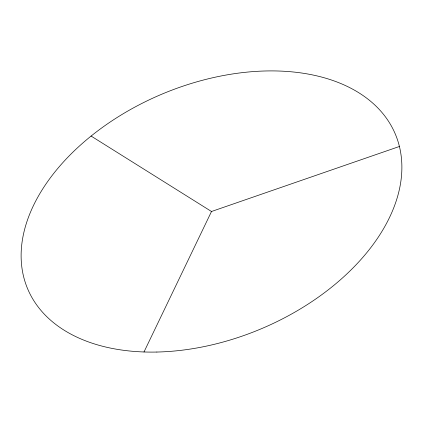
<?xml version="1.0" encoding="UTF-8"?>
<svg xmlns="http://www.w3.org/2000/svg" width="423" height="423" viewBox="0 0 423 423"><rect width="100%" height="100%" fill="white"/><g stroke="black" fill="none" stroke-linecap="round" stroke-linejoin="round"><path stroke-width="0.63" d="M143.989 351.973L211.5 211.5L399.418 146.474M91.093 136.058L211.5 211.5M156.859 352.042A199.455 127.402 -22.8 0 0 396.758 137.745A199.455 127.402 -22.8 0 0 80.883 144.714A199.455 127.402 -22.8 0 0 156.859 352.042"/></g></svg>
